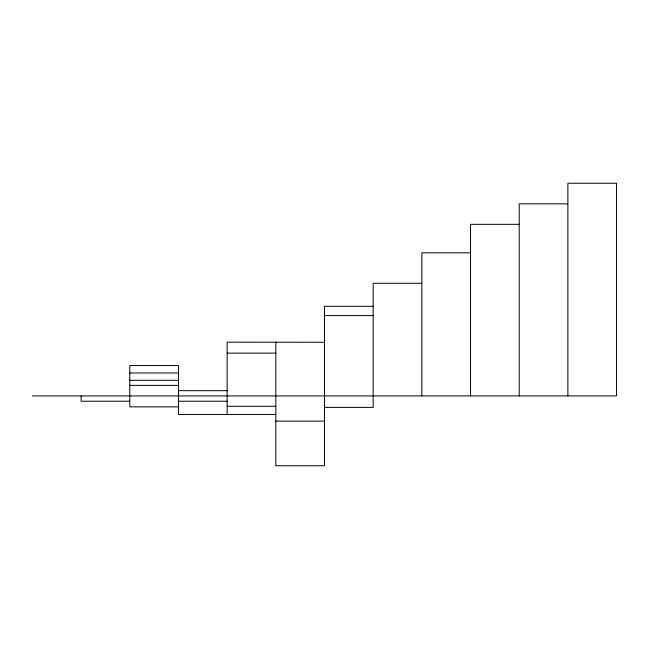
<?xml version="1.0" encoding="UTF-8"?>
<svg xmlns="http://www.w3.org/2000/svg" width="649" height="649" viewBox="0 0 649 649"><rect width="100%" height="100%" fill="white"/><g stroke="black" fill="none" stroke-linecap="round" stroke-linejoin="round"><path stroke-width="0.97" d="M567.875 203.827L519.2 203.827L519.2 395.906M519.2 224.327L470.525 224.327L470.525 395.906M470.525 252.834L421.85 252.834L421.85 395.906M421.85 283.288L373.175 283.288L373.175 407.385L324.5 407.385M373.175 306.32L324.5 306.32L324.5 465.755L275.825 465.755L275.825 342.177M324.5 315.601L373.175 315.601M324.5 342.258L227.15 342.177L227.15 414.468M227.15 353.137L275.825 353.137M129.8 372.964L178.475 372.964M129.8 380.306L178.475 380.306M129.8 385.368L178.475 385.368M178.475 390.682L227.15 390.682M32.45 395.906L616.55 395.906L616.55 183.245L567.875 183.245L567.875 395.906M129.8 401.228L81.125 401.228L81.125 395.906M178.475 401.228L227.15 401.228M227.15 406.282L275.825 406.282M178.475 406.874L129.8 406.874L129.8 365.541L178.475 365.541L178.475 414.468L275.825 414.468M275.825 421.136L324.5 421.136"/></g></svg>
